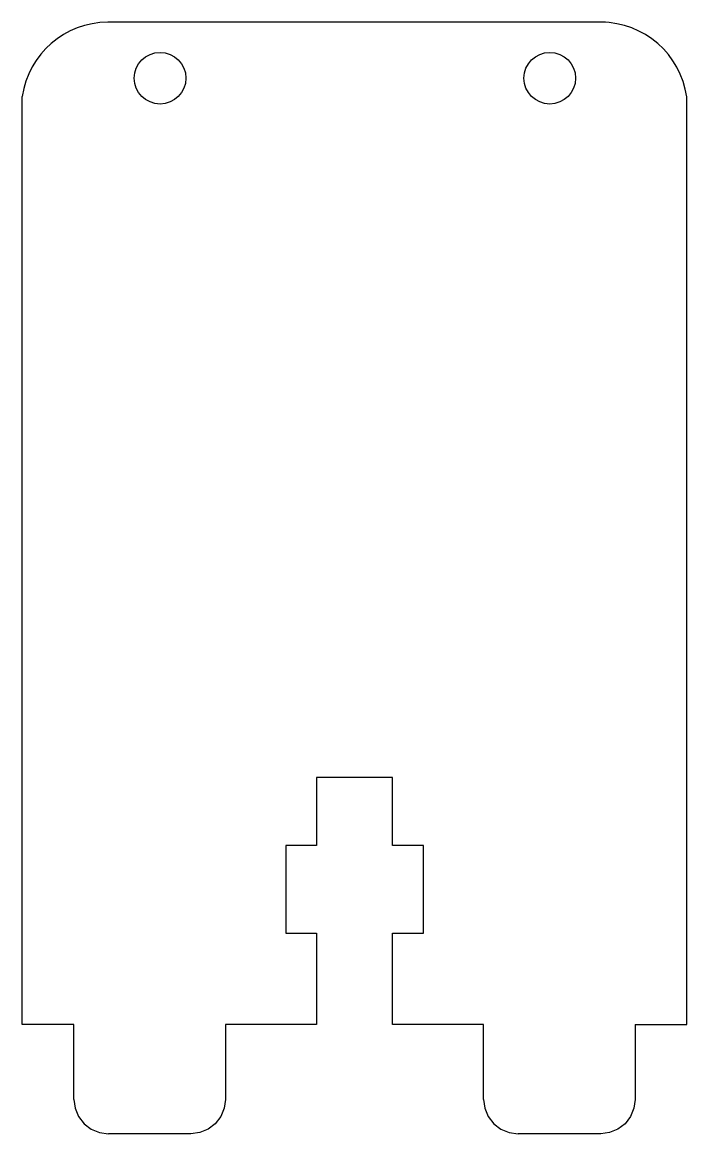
# Model space of a CAD drawing. Header units: millimetres. Extents: x 16.1 to 54.7, y 1.9 to 66.5.
import ezdxf

# ---------------------------------------------------------------- set-up
doc = ezdxf.new("R2010")
doc.units = ezdxf.units.MM
doc.header["$MEASUREMENT"] = 0

msp = doc.modelspace()

# ---------------------------------------------------------------- linework, layer by layer
for p, q in [((50.007, 66.519), (21.09, 66.519)), ((16.12, 8.283), (16.117, 62.205)), ((54.72, 8.283), (54.72, 62.175)), ((33.22, 22.633), (33.22, 18.683)), ((37.62, 22.633), (33.22, 22.633)), ((37.62, 18.683), (37.62, 22.633)), ((31.42, 18.683), (31.42, 13.583)), ((33.22, 18.683), (31.42, 18.683)), ((39.42, 18.683), (37.62, 18.683)), ((39.42, 13.583), (39.42, 18.683)), ((31.42, 13.583), (33.22, 13.583)), ((33.22, 13.583), (33.22, 8.283)), ((37.62, 13.583), (39.42, 13.583)), ((37.62, 8.283), (37.62, 13.583)), ((19.12, 8.283), (16.12, 8.283)), ((19.12, 3.933), (19.12, 8.283)), ((27.92, 8.283), (27.92, 3.933)), ((33.22, 8.283), (27.92, 8.283)), ((42.92, 8.283), (37.62, 8.283)), ((42.92, 3.933), (42.92, 8.283)), ((51.72, 8.283), (51.72, 3.933)), ((51.72, 8.283), (54.72, 8.283)), ((19.12, 3.933), (19.188, 3.415)), ((27.92, 3.933), (27.852, 3.415)), ((42.92, 3.933), (42.988, 3.415)), ((51.72, 3.933), (51.652, 3.415)), ((19.188, 3.415), (19.388, 2.933)), ((27.852, 3.415), (27.652, 2.933)), ((42.988, 3.415), (43.188, 2.933)), ((51.652, 3.415), (51.452, 2.933)), ((19.388, 2.933), (19.706, 2.519)), ((27.652, 2.933), (27.334, 2.519)), ((43.188, 2.933), (43.506, 2.519)), ((51.452, 2.933), (51.134, 2.519)), ((19.706, 2.519), (20.12, 2.201)), ((20.12, 2.201), (20.602, 2.001)), ((20.602, 2.001), (21.12, 1.933)), ((26.437, 2.001), (25.92, 1.933)), ((26.92, 2.201), (26.437, 2.001)), ((27.334, 2.519), (26.92, 2.201)), ((43.506, 2.519), (43.92, 2.201)), ((43.92, 2.201), (44.402, 2.001)), ((44.402, 2.001), (44.92, 1.933)), ((50.237, 2.001), (49.72, 1.933)), ((50.72, 2.201), (50.237, 2.001)), ((51.134, 2.519), (50.72, 2.201)), ((25.92, 1.933), (21.12, 1.933)), ((49.72, 1.933), (44.92, 1.933))]:
    msp.add_line(p, q)
for centre in [(24.123, 63.267), (46.763, 63.267)]:
    msp.add_circle(centre, 1.5)
for centre, radius, start, end in [((21.1, 61.484), 5.035, 90.11027, 171.76026), ((49.723, 61.473), 5.046, 7.99652, 89.8427)]:
    msp.add_arc(centre, radius, start, end)

doc.saveas('drawing.dxf')
